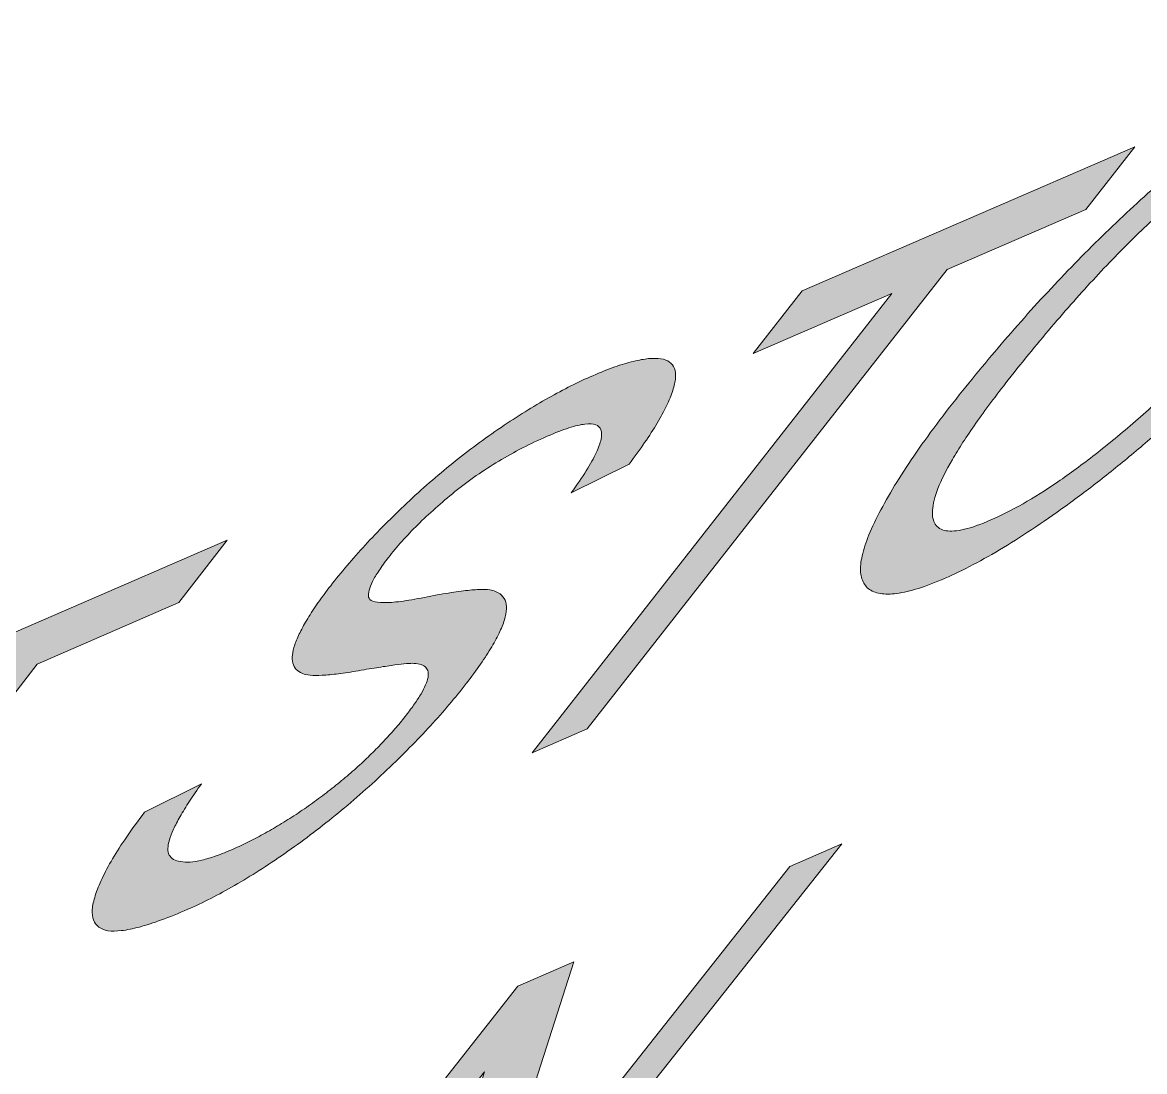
# Model space of a CAD drawing. Header units: millimetres. Extents: x 63.4 to 146.5, y -188.5 to -109.4.
# Drawn here: x 119.1 to 125.65, y -167.78 to -161.67 of the extents above; entities that cross this region are included whole.
import ezdxf

# ---------------------------------------------------------------- set-up
doc = ezdxf.new("R2010")
doc.units = ezdxf.units.MM
doc.header["$MEASUREMENT"] = 0
doc.layers.add('Ebene 1', color=7, linetype='Continuous', lineweight=0)

# ---------------------------------------------------------------- blocks, each defined once
blk = doc.blocks.new('Block_7')
at = {"layer": 'Ebene 1', "true_color": 0x1d1d1b, "transparency": 33554687}
h = blk.add_hatch(color=250, dxfattribs=at)
h.dxf.hatch_style = 2
edge = h.paths.add_edge_path()
edge.add_spline(control_points=[(126.968, -161.7594), (126.8824, -161.7964), (126.7936, -161.8408), (126.7017, -161.8924), (126.6097, -161.9441), (126.5146, -162.003), (126.4163, -162.0693), (126.318, -162.1355), (126.2165, -162.2091), (126.1118, -162.2899), (126.0071, -162.3707), (125.8993, -162.4588), (125.7882, -162.5542), (125.6772, -162.65), (125.5676, -162.7497), (125.4595, -162.8532), (125.3515, -162.9567), (125.2449, -163.064), (125.1399, -163.1751), (125.0349, -163.2861), (124.9314, -163.4009), (124.8294, -163.5193), (124.7275, -163.6377), (124.6271, -163.7598), (124.5283, -163.8855), (124.4757, -163.9524), (124.4267, -164.0172), (124.3812, -164.0798), (124.3358, -164.1423), (124.294, -164.2027), (124.2558, -164.2609), (124.2176, -164.319), (124.183, -164.375), (124.1521, -164.4287), (124.1211, -164.4823), (124.0939, -164.5337), (124.0702, -164.5829), (124.0467, -164.6324), (124.0282, -164.6775), (124.0149, -164.7183), (124.0016, -164.7591), (123.9935, -164.7955), (123.9906, -164.8276), (123.9876, -164.8596), (123.9899, -164.8874), (123.9973, -164.9108), (124.0048, -164.9342), (124.0175, -164.9533), (124.0354, -164.9681), (124.0538, -164.9821), (124.0768, -164.9916), (124.1045, -164.9963), (124.1321, -165.001), (124.1644, -165.0009), (124.2015, -164.996), (124.2386, -164.9911), (124.2805, -164.9813), (124.3273, -164.9665), (124.3741, -164.9518), (124.4259, -164.932), (124.4827, -164.9072), (124.5352, -164.8842), (124.5898, -164.8578), (124.6465, -164.8279), (124.7032, -164.7981), (124.762, -164.7647), (124.8229, -164.7279), (124.8839, -164.6912), (124.9469, -164.6509), (125.0121, -164.6072), (125.0772, -164.5634), (125.1445, -164.5162), (125.2139, -164.4656), (125.2839, -164.4147), (125.354, -164.3613), (125.4245, -164.3055), (125.4949, -164.2497), (125.5656, -164.1914), (125.6366, -164.1306), (125.7076, -164.0699), (125.7789, -164.0066), (125.8504, -163.9407), (125.9219, -163.8749), (125.9938, -163.8064), (126.0659, -163.7355), (126.1385, -163.6642), (126.2097, -163.5922), (126.2793, -163.5195), (126.349, -163.4467), (126.4173, -163.3732), (126.4839, -163.299), (126.5506, -163.2248), (126.6158, -163.15), (126.6794, -163.0746), (126.7431, -162.9992), (126.8052, -162.9232), (126.8657, -162.8468), (126.9263, -162.7703), (126.9825, -162.6971), (127.0341, -162.6271), (127.0857, -162.5572), (127.1328, -162.4905), (127.1753, -162.4273), (127.2177, -162.364), (127.2556, -162.3041), (127.2886, -162.2477), (127.3217, -162.1912), (127.3501, -162.1383), (127.3735, -162.0889), (127.3981, -162.0385), (127.4174, -161.9926), (127.4313, -161.9511), (127.4453, -161.9096), (127.454, -161.8726), (127.4574, -161.84), (127.4608, -161.8075), (127.4589, -161.7794), (127.4516, -161.7558), (127.4444, -161.7322), (127.4319, -161.7132), (127.4141, -161.6986), (127.3957, -161.6844), (127.3727, -161.675), (127.3449, -161.6704), (127.3172, -161.6658), (127.2848, -161.6661), (127.2477, -161.6711), (127.2105, -161.6762), (127.1687, -161.6861), (127.1221, -161.7008), (127.0755, -161.7155), (127.0241, -161.735), (126.968, -161.7594)], knot_values=[0, 0, 0, 0, 1, 1, 1, 2, 2, 2, 3, 3, 3, 4, 4, 4, 5, 5, 5, 6, 6, 6, 7, 7, 7, 8, 8, 8, 9, 9, 9, 10, 10, 10, 11, 11, 11, 12, 12, 12, 13, 13, 13, 14, 14, 14, 15, 15, 15, 16, 16, 16, 17, 17, 17, 18, 18, 18, 19, 19, 19, 20, 20, 20, 21, 21, 21, 22, 22, 22, 23, 23, 23, 24, 24, 24, 25, 25, 25, 26, 26, 26, 27, 27, 27, 28, 28, 28, 29, 29, 29, 30, 30, 30, 31, 31, 31, 32, 32, 32, 33, 33, 33, 34, 34, 34, 35, 35, 35, 36, 36, 36, 37, 37, 37, 38, 38, 38, 39, 39, 39, 40, 40, 40, 41, 41, 41, 42, 42, 42, 43, 43, 43, 44, 44, 44, 44], degree=3, periodic=0)
edge.add_line((126.968, -161.7594), (126.968, -161.7594))
edge = h.paths.add_edge_path()
edge.add_spline(control_points=[(124.7493, -164.5675), (124.6903, -164.5933), (124.639, -164.6114), (124.5954, -164.6218), (124.5518, -164.6322), (124.5159, -164.6349), (124.4876, -164.6301), (124.4593, -164.6252), (124.4387, -164.6127), (124.4256, -164.5927), (124.4125, -164.5727), (124.407, -164.545), (124.409, -164.5099), (124.4111, -164.4747), (124.4217, -164.4326), (124.441, -164.3834), (124.4604, -164.3342), (124.4884, -164.2779), (124.5251, -164.2147), (124.5619, -164.1514), (124.6074, -164.081), (124.6617, -164.0037), (124.7161, -163.9263), (124.7792, -163.8418), (124.8512, -163.7504), (124.9415, -163.6356), (125.0305, -163.5269), (125.1181, -163.4241), (125.2059, -163.3213), (125.2922, -163.2244), (125.3773, -163.1336), (125.4624, -163.0426), (125.5462, -162.9577), (125.6287, -162.8786), (125.7113, -162.7996), (125.7925, -162.7264), (125.8724, -162.6591), (125.9529, -162.5916), (126.0303, -162.5295), (126.1047, -162.4727), (126.1791, -162.416), (126.2505, -162.3646), (126.319, -162.3186), (126.3875, -162.2725), (126.453, -162.2319), (126.5158, -162.1965), (126.5785, -162.1611), (126.6385, -162.131), (126.6957, -162.1062), (126.7354, -162.089), (126.7716, -162.0755), (126.8043, -162.0656), (126.837, -162.0557), (126.8662, -162.0494), (126.8919, -162.0468), (126.9176, -162.0442), (126.9398, -162.0451), (126.9586, -162.0496), (126.9774, -162.0541), (126.9928, -162.0622), (127.0047, -162.0737), (127.0167, -162.0853), (127.0246, -162.1004), (127.0284, -162.119), (127.0323, -162.1376), (127.0322, -162.1597), (127.0281, -162.1851), (127.024, -162.2106), (127.0159, -162.2395), (127.004, -162.2717), (126.9922, -162.3038), (126.9764, -162.3393), (126.9568, -162.378), (126.9362, -162.4176), (126.9122, -162.4599), (126.8847, -162.5049), (126.8572, -162.5499), (126.8263, -162.5977), (126.7917, -162.6483), (126.7572, -162.6989), (126.7192, -162.7523), (126.6774, -162.8086), (126.6357, -162.8649), (126.5903, -162.9241), (126.5412, -162.9862), (126.4639, -163.0838), (126.3862, -163.178), (126.3081, -163.2687), (126.2299, -163.3594), (126.1513, -163.4467), (126.0723, -163.5305), (125.9932, -163.6143), (125.9137, -163.6947), (125.8338, -163.7715), (125.7539, -163.8484), (125.6735, -163.9218), (125.5927, -163.9917), (125.512, -164.0615), (125.434, -164.1259), (125.3586, -164.1848), (125.2831, -164.2436), (125.2104, -164.297), (125.1401, -164.345), (125.0699, -164.3929), (125.0023, -164.4354), (124.9372, -164.4725), (124.872, -164.5096), (124.8094, -164.5412), (124.7493, -164.5675)], knot_values=[0, 0, 0, 0, 1, 1, 1, 2, 2, 2, 3, 3, 3, 4, 4, 4, 5, 5, 5, 6, 6, 6, 7, 7, 7, 8, 8, 8, 9, 9, 9, 10, 10, 10, 11, 11, 11, 12, 12, 12, 13, 13, 13, 14, 14, 14, 15, 15, 15, 16, 16, 16, 17, 17, 17, 18, 18, 18, 19, 19, 19, 20, 20, 20, 21, 21, 21, 22, 22, 22, 23, 23, 23, 24, 24, 24, 25, 25, 25, 26, 26, 26, 27, 27, 27, 28, 28, 28, 29, 29, 29, 30, 30, 30, 31, 31, 31, 32, 32, 32, 33, 33, 33, 34, 34, 34, 35, 35, 35, 36, 36, 36, 36], degree=3, periodic=0)
edge.add_line((124.7493, -164.5675), (124.7493, -164.5675))
h = blk.add_hatch(color=250, dxfattribs=at)
h.dxf.hatch_style = 2
h.paths.add_polyline_path([(125.5888, -162.3914), (123.6485, -163.2319), (123.3638, -163.5965), (124.1722, -163.246), (122.0738, -165.9264), (122.395, -165.786), (124.4954, -163.1058), (125.3025, -162.7558), (125.5888, -162.3914)])
h = blk.add_hatch(color=250, dxfattribs=at)
h.dxf.hatch_style = 2
edge = h.paths.add_edge_path()
edge.add_spline(control_points=[(122.4276, -163.726), (122.386, -163.744), (122.3436, -163.7639), (122.3005, -163.7855), (122.2573, -163.8072), (122.2134, -163.8306), (122.1688, -163.8558), (122.1242, -163.881), (122.0789, -163.9079), (122.0329, -163.9365), (121.9869, -163.9651), (121.9402, -163.9954), (121.8929, -164.0273), (121.8445, -164.0603), (121.7968, -164.0941), (121.7498, -164.129), (121.7028, -164.1638), (121.6565, -164.1996), (121.6108, -164.2364), (121.5651, -164.2731), (121.5201, -164.3109), (121.4756, -164.3496), (121.4311, -164.3884), (121.3872, -164.4281), (121.3437, -164.4689), (121.2997, -164.5105), (121.2574, -164.5517), (121.2168, -164.5926), (121.1762, -164.6335), (121.1374, -164.6741), (121.1003, -164.7143), (121.0632, -164.7545), (121.0279, -164.7943), (120.9944, -164.8338), (120.9609, -164.8732), (120.9292, -164.9122), (120.8993, -164.9507), (120.8721, -164.9858), (120.8474, -165.0192), (120.8251, -165.051), (120.8029, -165.0828), (120.7831, -165.1129), (120.7657, -165.1416), (120.7483, -165.1702), (120.7333, -165.1972), (120.7206, -165.2228), (120.708, -165.2483), (120.6978, -165.2723), (120.6898, -165.2949), (120.6824, -165.3167), (120.6778, -165.3366), (120.676, -165.3546), (120.6741, -165.3726), (120.675, -165.3887), (120.6787, -165.4027), (120.6824, -165.4168), (120.6889, -165.4288), (120.6982, -165.4387), (120.7076, -165.4487), (120.7197, -165.4565), (120.7347, -165.4622), (120.7458, -165.4674), (120.7609, -165.4709), (120.7802, -165.4727), (120.7995, -165.4746), (120.8229, -165.4747), (120.8502, -165.4734), (120.8776, -165.472), (120.909, -165.469), (120.9443, -165.4645), (120.9796, -165.46), (121.0188, -165.454), (121.0619, -165.4465), (121.105, -165.4391), (121.1442, -165.4325), (121.1793, -165.427), (121.2144, -165.4214), (121.2455, -165.4167), (121.2726, -165.4131), (121.2996, -165.4095), (121.3224, -165.4068), (121.3411, -165.4053), (121.3598, -165.4037), (121.3743, -165.4031), (121.3844, -165.4037), (121.4008, -165.4046), (121.4147, -165.4071), (121.4262, -165.4111), (121.4377, -165.4151), (121.4468, -165.4206), (121.4536, -165.4276), (121.4603, -165.4345), (121.4648, -165.443), (121.467, -165.4528), (121.4692, -165.4627), (121.4691, -165.4739), (121.4669, -165.4866), (121.4641, -165.4995), (121.4593, -165.5139), (121.4525, -165.5296), (121.4457, -165.5453), (121.437, -165.5624), (121.4263, -165.5807), (121.4156, -165.5991), (121.403, -165.6187), (121.3886, -165.6396), (121.3742, -165.6604), (121.358, -165.6824), (121.34, -165.7055), (121.3214, -165.7293), (121.3017, -165.7533), (121.281, -165.7773), (121.2603, -165.8014), (121.2386, -165.8256), (121.2159, -165.8498), (121.1931, -165.8741), (121.1695, -165.8984), (121.1449, -165.9228), (121.1203, -165.9472), (121.0948, -165.9716), (121.0685, -165.9961), (121.041, -166.0211), (121.013, -166.0456), (120.9844, -166.0697), (120.9557, -166.0939), (120.9265, -166.1176), (120.8966, -166.1409), (120.8667, -166.1643), (120.8362, -166.1872), (120.8049, -166.2098), (120.7737, -166.2324), (120.7418, -166.2546), (120.7091, -166.2765), (120.677, -166.2977), (120.645, -166.3181), (120.6131, -166.3375), (120.5812, -166.357), (120.5494, -166.3755), (120.5178, -166.3931), (120.4862, -166.4107), (120.4548, -166.4274), (120.4235, -166.443), (120.3923, -166.4586), (120.3612, -166.4732), (120.3304, -166.4866), (120.2951, -166.5021), (120.2622, -166.5152), (120.2318, -166.526), (120.2014, -166.5368), (120.1734, -166.5452), (120.1479, -166.5513), (120.1224, -166.5574), (120.0994, -166.5611), (120.0789, -166.5625), (120.0584, -166.5638), (120.0403, -166.5627), (120.0248, -166.5592), (120.0077, -166.5572), (119.9936, -166.5531), (119.9825, -166.5468), (119.9713, -166.5405), (119.963, -166.532), (119.9576, -166.5215), (119.9521, -166.511), (119.9496, -166.4984), (119.9498, -166.4837), (119.95, -166.4691), (119.953, -166.4524), (119.9587, -166.4337), (119.9644, -166.4151), (119.9724, -166.3944), (119.9828, -166.3716), (119.9932, -166.3488), (120.0061, -166.3238), (120.0215, -166.2966), (120.037, -166.2694), (120.055, -166.24), (120.0757, -166.2082), (120.0964, -166.1763), (120.1198, -166.1421), (120.1461, -166.1055), (120.1461, -166.1055), (119.8129, -166.2723), (119.8129, -166.2723), (119.775, -166.3222), (119.7404, -166.3698), (119.7094, -166.4151), (119.6784, -166.4603), (119.6509, -166.5032), (119.6269, -166.5436), (119.603, -166.5841), (119.5826, -166.6221), (119.5658, -166.6577), (119.5491, -166.6933), (119.5359, -166.7264), (119.5265, -166.757), (119.5165, -166.7878), (119.5106, -166.8151), (119.5089, -166.839), (119.5072, -166.8629), (119.5095, -166.8833), (119.5158, -166.9003), (119.5221, -166.9174), (119.5324, -166.9311), (119.5465, -166.9415), (119.5607, -166.9519), (119.5787, -166.959), (119.6004, -166.9629), (119.6228, -166.966), (119.6493, -166.9658), (119.6799, -166.9623), (119.7105, -166.9587), (119.7452, -166.9517), (119.784, -166.9413), (119.8229, -166.9309), (119.8658, -166.9171), (119.9128, -166.8999), (119.9597, -166.8827), (120.0108, -166.862), (120.0659, -166.838), (120.1099, -166.8187), (120.1546, -166.7975), (120.2002, -166.7743), (120.2457, -166.7511), (120.292, -166.7259), (120.339, -166.6987), (120.3861, -166.6715), (120.434, -166.6424), (120.4827, -166.6114), (120.5314, -166.5803), (120.581, -166.5473), (120.6314, -166.5123), (120.6813, -166.4776), (120.7309, -166.4416), (120.7801, -166.4045), (120.8293, -166.3675), (120.878, -166.3293), (120.9263, -166.29), (120.9746, -166.2507), (121.0224, -166.2103), (121.0697, -166.1689), (121.117, -166.1276), (121.1638, -166.0851), (121.2099, -166.0418), (121.2566, -165.9977), (121.3012, -165.9543), (121.3439, -165.9114), (121.3866, -165.8686), (121.4273, -165.8262), (121.4662, -165.7843), (121.5051, -165.7424), (121.5421, -165.7008), (121.5773, -165.6596), (121.6126, -165.6184), (121.6461, -165.5774), (121.6779, -165.5366), (121.7092, -165.4965), (121.7377, -165.4583), (121.7632, -165.422), (121.7887, -165.3858), (121.8113, -165.3515), (121.831, -165.3192), (121.8506, -165.2869), (121.8673, -165.2567), (121.8809, -165.2285), (121.8945, -165.2003), (121.905, -165.1742), (121.9125, -165.1502), (121.9199, -165.1263), (121.9239, -165.1047), (121.9245, -165.0855), (121.9251, -165.0663), (121.9223, -165.0495), (121.916, -165.035), (121.9098, -165.0206), (121.9002, -165.0085), (121.8872, -164.9989), (121.8741, -164.9892), (121.8576, -164.9819), (121.8378, -164.977), (121.8241, -164.9738), (121.8057, -164.9724), (121.7825, -164.9725), (121.7592, -164.9727), (121.7312, -164.9746), (121.6985, -164.978), (121.6657, -164.9815), (121.6282, -164.9867), (121.5861, -164.9935), (121.5439, -165.0003), (121.4971, -165.0088), (121.4457, -165.0189), (121.3937, -165.0292), (121.3479, -165.037), (121.3084, -165.0421), (121.2688, -165.0473), (121.2354, -165.0498), (121.2083, -165.0497), (121.1812, -165.0495), (121.1602, -165.0468), (121.1456, -165.0413), (121.1309, -165.0358), (121.1224, -165.0277), (121.1202, -165.0168), (121.1185, -165.0058), (121.1196, -164.9927), (121.1235, -164.9776), (121.1274, -164.9624), (121.134, -164.9453), (121.1436, -164.9261), (121.1532, -164.9069), (121.1656, -164.8857), (121.181, -164.8624), (121.1963, -164.8391), (121.2147, -164.8137), (121.236, -164.7862), (121.2606, -164.7545), (121.2871, -164.7228), (121.3156, -164.691), (121.3441, -164.6592), (121.3746, -164.6273), (121.407, -164.5954), (121.4393, -164.5634), (121.4736, -164.5313), (121.5098, -164.4992), (121.5459, -164.467), (121.584, -164.4347), (121.6239, -164.4023), (121.6643, -164.3697), (121.7057, -164.3386), (121.7483, -164.3089), (121.7909, -164.2792), (121.8345, -164.251), (121.8793, -164.2241), (121.924, -164.1973), (121.9699, -164.1718), (122.017, -164.1477), (122.064, -164.1237), (122.1122, -164.1009), (122.1615, -164.0795), (122.2092, -164.0589), (122.2514, -164.0426), (122.2882, -164.0308), (122.325, -164.019), (122.3563, -164.0115), (122.3824, -164.0085), (122.4085, -164.0054), (122.4292, -164.0067), (122.4447, -164.0123), (122.4601, -164.0179), (122.4703, -164.0279), (122.4754, -164.0421), (122.4804, -164.0564), (122.4806, -164.0746), (122.476, -164.097), (122.4714, -164.1193), (122.462, -164.1457), (122.4476, -164.1761), (122.4333, -164.2066), (122.4141, -164.2412), (122.3899, -164.2799), (122.3658, -164.3186), (122.3367, -164.3615), (122.3025, -164.4086), (122.3025, -164.4086), (122.6395, -164.2423), (122.6395, -164.2423), (122.6727, -164.1984), (122.703, -164.1563), (122.7304, -164.1163), (122.7577, -164.0763), (122.7821, -164.0383), (122.8035, -164.0024), (122.8248, -163.9664), (122.8431, -163.9326), (122.8582, -163.9011), (122.8733, -163.8695), (122.8852, -163.8401), (122.8939, -163.8131), (122.903, -163.7854), (122.9085, -163.7608), (122.9103, -163.7392), (122.9121, -163.7176), (122.9101, -163.6991), (122.9044, -163.6836), (122.8987, -163.6682), (122.8892, -163.6557), (122.876, -163.6463), (122.8627, -163.6369), (122.8457, -163.6306), (122.8248, -163.6273), (122.8039, -163.6244), (122.7801, -163.6242), (122.7534, -163.6267), (122.7266, -163.6291), (122.6969, -163.6344), (122.664, -163.6424), (122.631, -163.6505), (122.595, -163.6614), (122.5556, -163.6753), (122.5163, -163.6892), (122.4737, -163.706), (122.4276, -163.726)], knot_values=[0, 0, 0, 0, 1, 1, 1, 2, 2, 2, 3, 3, 3, 4, 4, 4, 5, 5, 5, 6, 6, 6, 7, 7, 7, 8, 8, 8, 9, 9, 9, 10, 10, 10, 11, 11, 11, 12, 12, 12, 13, 13, 13, 14, 14, 14, 15, 15, 15, 16, 16, 16, 17, 17, 17, 18, 18, 18, 19, 19, 19, 20, 20, 20, 21, 21, 21, 22, 22, 22, 23, 23, 23, 24, 24, 24, 25, 25, 25, 26, 26, 26, 27, 27, 27, 28, 28, 28, 29, 29, 29, 30, 30, 30, 31, 31, 31, 32, 32, 32, 33, 33, 33, 34, 34, 34, 35, 35, 35, 36, 36, 36, 37, 37, 37, 38, 38, 38, 39, 39, 39, 40, 40, 40, 41, 41, 41, 42, 42, 42, 43, 43, 43, 44, 44, 44, 45, 45, 45, 46, 46, 46, 47, 47, 47, 48, 48, 48, 49, 49, 49, 50, 50, 50, 51, 51, 51, 52, 52, 52, 53, 53, 53, 54, 54, 54, 55, 55, 55, 56, 56, 56, 57, 57, 57, 58, 58, 58, 59, 59, 59, 60, 60, 60, 61, 61, 61, 62, 62, 62, 63, 63, 63, 64, 64, 64, 65, 65, 65, 66, 66, 66, 67, 67, 67, 68, 68, 68, 69, 69, 69, 70, 70, 70, 71, 71, 71, 72, 72, 72, 73, 73, 73, 74, 74, 74, 75, 75, 75, 76, 76, 76, 77, 77, 77, 78, 78, 78, 79, 79, 79, 80, 80, 80, 81, 81, 81, 82, 82, 82, 83, 83, 83, 84, 84, 84, 85, 85, 85, 86, 86, 86, 87, 87, 87, 88, 88, 88, 89, 89, 89, 90, 90, 90, 91, 91, 91, 92, 92, 92, 93, 93, 93, 94, 94, 94, 95, 95, 95, 96, 96, 96, 97, 97, 97, 98, 98, 98, 99, 99, 99, 100, 100, 100, 101, 101, 101, 102, 102, 102, 103, 103, 103, 104, 104, 104, 105, 105, 105, 106, 106, 106, 107, 107, 107, 108, 108, 108, 109, 109, 109, 110, 110, 110, 111, 111, 111, 112, 112, 112, 113, 113, 113, 114, 114, 114, 115, 115, 115, 116, 116, 116, 117, 117, 117, 118, 118, 118, 119, 119, 119, 120, 120, 120, 121, 121, 121, 122, 122, 122, 123, 123, 123, 124, 124, 124, 125, 125, 125, 126, 126, 126, 127, 127, 127, 128, 128, 128, 129, 129, 129, 130, 130, 130, 131, 131, 131, 132, 132, 132, 133, 133, 133, 134, 134, 134, 134], degree=3, periodic=0)
edge.add_line((122.4276, -163.726), (122.4276, -163.726))
h = blk.add_hatch(color=250, dxfattribs=at)
h.dxf.hatch_style = 2
h.paths.add_polyline_path([(120.2949, -164.6848), (118.3123, -165.5437), (118.0322, -165.9088), (118.8573, -165.5509), (116.7926, -168.2347), (117.1202, -168.0915), (119.1871, -165.4079), (120.0131, -165.0497), (120.2949, -164.6848)])
h = blk.add_hatch(color=250, dxfattribs=at)
h.dxf.hatch_style = 2
h.paths.add_polyline_path([(123.88, -166.4562), (123.5771, -166.5893), (121.7567, -168.8916), (122.3165, -167.1435), (121.9901, -167.287), (119.6865, -170.2153), (119.9892, -170.0811), (121.7958, -167.7868), (121.2412, -169.5261), (121.5633, -169.3833), (123.88, -166.4562)])
at = {"layer": 'Ebene 1'}
for points in [[(125.5888, -162.3914), (123.6485, -163.2319), (123.3638, -163.5965), (124.1722, -163.246), (122.0738, -165.9264), (122.395, -165.786), (124.4954, -163.1058), (125.3025, -162.7558), (125.5888, -162.3914)], [(120.2949, -164.6848), (118.3123, -165.5437), (118.0322, -165.9088), (118.8573, -165.5509), (116.7926, -168.2347), (117.1202, -168.0915), (119.1871, -165.4079), (120.0131, -165.0497), (120.2949, -164.6848)], [(123.88, -166.4562), (123.5771, -166.5893), (121.7567, -168.8916), (122.3165, -167.1435), (121.9901, -167.287), (119.6865, -170.2153), (119.9892, -170.0811), (121.7958, -167.7868), (121.2412, -169.5261), (121.5633, -169.3833), (123.88, -166.4562)]]:
    blk.add_lwpolyline(points, dxfattribs=at)
for points, knots in [([(126.968, -161.7594), (126.8824, -161.7964), (126.7936, -161.8408), (126.7017, -161.8924), (126.6097, -161.9441), (126.5146, -162.003), (126.4163, -162.0693), (126.318, -162.1355), (126.2165, -162.2091), (126.1118, -162.2899), (126.0071, -162.3707), (125.8993, -162.4588), (125.7882, -162.5542), (125.6772, -162.65), (125.5676, -162.7497), (125.4595, -162.8532), (125.3515, -162.9567), (125.2449, -163.064), (125.1399, -163.1751), (125.0349, -163.2861), (124.9314, -163.4009), (124.8294, -163.5193), (124.7275, -163.6377), (124.6271, -163.7598), (124.5283, -163.8855), (124.4757, -163.9524), (124.4267, -164.0172), (124.3812, -164.0798), (124.3358, -164.1423), (124.294, -164.2027), (124.2558, -164.2609), (124.2176, -164.319), (124.183, -164.375), (124.1521, -164.4287), (124.1211, -164.4823), (124.0939, -164.5337), (124.0702, -164.5829), (124.0467, -164.6324), (124.0282, -164.6775), (124.0149, -164.7183), (124.0016, -164.7591), (123.9935, -164.7955), (123.9906, -164.8276), (123.9876, -164.8596), (123.9899, -164.8874), (123.9973, -164.9108), (124.0048, -164.9342), (124.0175, -164.9533), (124.0354, -164.9681), (124.0538, -164.9821), (124.0768, -164.9916), (124.1045, -164.9963), (124.1321, -165.001), (124.1644, -165.0009), (124.2015, -164.996), (124.2386, -164.9911), (124.2805, -164.9813), (124.3273, -164.9665), (124.3741, -164.9518), (124.4259, -164.932), (124.4827, -164.9072), (124.5352, -164.8842), (124.5898, -164.8578), (124.6465, -164.8279), (124.7032, -164.7981), (124.762, -164.7647), (124.8229, -164.7279), (124.8839, -164.6912), (124.9469, -164.6509), (125.0121, -164.6072), (125.0772, -164.5634), (125.1445, -164.5162), (125.2139, -164.4656), (125.2839, -164.4147), (125.354, -164.3613), (125.4245, -164.3055), (125.4949, -164.2497), (125.5656, -164.1914), (125.6366, -164.1306), (125.7076, -164.0699), (125.7789, -164.0066), (125.8504, -163.9407), (125.9219, -163.8749), (125.9938, -163.8064), (126.0659, -163.7355), (126.1385, -163.6642), (126.2097, -163.5922), (126.2793, -163.5195), (126.349, -163.4467), (126.4173, -163.3732), (126.4839, -163.299), (126.5506, -163.2248), (126.6158, -163.15), (126.6794, -163.0746), (126.7431, -162.9992), (126.8052, -162.9232), (126.8657, -162.8468), (126.9263, -162.7703), (126.9825, -162.6971), (127.0341, -162.6271), (127.0857, -162.5572), (127.1328, -162.4905), (127.1753, -162.4273), (127.2177, -162.364), (127.2556, -162.3041), (127.2886, -162.2477), (127.3217, -162.1912), (127.3501, -162.1383), (127.3735, -162.0889), (127.3981, -162.0385), (127.4174, -161.9926), (127.4313, -161.9511), (127.4453, -161.9096), (127.454, -161.8726), (127.4574, -161.84), (127.4608, -161.8075), (127.4589, -161.7794), (127.4516, -161.7558), (127.4444, -161.7322), (127.4319, -161.7132), (127.4141, -161.6986), (127.3957, -161.6844), (127.3727, -161.675), (127.3449, -161.6704), (127.3172, -161.6658), (127.2848, -161.6661), (127.2477, -161.6711), (127.2105, -161.6762), (127.1687, -161.6861), (127.1221, -161.7008), (127.0755, -161.7155), (127.0241, -161.735), (126.968, -161.7594)], [0, 0, 0, 0, 1, 1, 1, 2, 2, 2, 3, 3, 3, 4, 4, 4, 5, 5, 5, 6, 6, 6, 7, 7, 7, 8, 8, 8, 9, 9, 9, 10, 10, 10, 11, 11, 11, 12, 12, 12, 13, 13, 13, 14, 14, 14, 15, 15, 15, 16, 16, 16, 17, 17, 17, 18, 18, 18, 19, 19, 19, 20, 20, 20, 21, 21, 21, 22, 22, 22, 23, 23, 23, 24, 24, 24, 25, 25, 25, 26, 26, 26, 27, 27, 27, 28, 28, 28, 29, 29, 29, 30, 30, 30, 31, 31, 31, 32, 32, 32, 33, 33, 33, 34, 34, 34, 35, 35, 35, 36, 36, 36, 37, 37, 37, 38, 38, 38, 39, 39, 39, 40, 40, 40, 41, 41, 41, 42, 42, 42, 43, 43, 43, 44, 44, 44, 44]), ([(124.7493, -164.5675), (124.6903, -164.5933), (124.639, -164.6114), (124.5954, -164.6218), (124.5518, -164.6322), (124.5159, -164.6349), (124.4876, -164.6301), (124.4593, -164.6252), (124.4387, -164.6127), (124.4256, -164.5927), (124.4125, -164.5727), (124.407, -164.545), (124.409, -164.5099), (124.4111, -164.4747), (124.4217, -164.4326), (124.441, -164.3834), (124.4604, -164.3342), (124.4884, -164.2779), (124.5251, -164.2147), (124.5619, -164.1514), (124.6074, -164.081), (124.6617, -164.0037), (124.7161, -163.9263), (124.7792, -163.8418), (124.8512, -163.7504), (124.9415, -163.6356), (125.0305, -163.5269), (125.1181, -163.4241), (125.2059, -163.3213), (125.2922, -163.2244), (125.3773, -163.1336), (125.4624, -163.0426), (125.5462, -162.9577), (125.6287, -162.8786), (125.7113, -162.7996), (125.7925, -162.7264), (125.8724, -162.6591), (125.9529, -162.5916), (126.0303, -162.5295), (126.1047, -162.4727), (126.1791, -162.416), (126.2505, -162.3646), (126.319, -162.3186), (126.3875, -162.2725), (126.453, -162.2319), (126.5158, -162.1965), (126.5785, -162.1611), (126.6385, -162.131), (126.6957, -162.1062), (126.7354, -162.089), (126.7716, -162.0755), (126.8043, -162.0656), (126.837, -162.0557), (126.8662, -162.0494), (126.8919, -162.0468), (126.9176, -162.0442), (126.9398, -162.0451), (126.9586, -162.0496), (126.9774, -162.0541), (126.9928, -162.0622), (127.0047, -162.0737), (127.0167, -162.0853), (127.0246, -162.1004), (127.0284, -162.119), (127.0323, -162.1376), (127.0322, -162.1597), (127.0281, -162.1851), (127.024, -162.2106), (127.0159, -162.2395), (127.004, -162.2717), (126.9922, -162.3038), (126.9764, -162.3393), (126.9568, -162.378), (126.9362, -162.4176), (126.9122, -162.4599), (126.8847, -162.5049), (126.8572, -162.5499), (126.8263, -162.5977), (126.7917, -162.6483), (126.7572, -162.6989), (126.7192, -162.7523), (126.6774, -162.8086), (126.6357, -162.8649), (126.5903, -162.9241), (126.5412, -162.9862), (126.4639, -163.0838), (126.3862, -163.178), (126.3081, -163.2687), (126.2299, -163.3594), (126.1513, -163.4467), (126.0723, -163.5305), (125.9932, -163.6143), (125.9137, -163.6947), (125.8338, -163.7715), (125.7539, -163.8484), (125.6735, -163.9218), (125.5927, -163.9917), (125.512, -164.0615), (125.434, -164.1259), (125.3586, -164.1848), (125.2831, -164.2436), (125.2104, -164.297), (125.1401, -164.345), (125.0699, -164.3929), (125.0023, -164.4354), (124.9372, -164.4725), (124.872, -164.5096), (124.8094, -164.5412), (124.7493, -164.5675)], [0, 0, 0, 0, 1, 1, 1, 2, 2, 2, 3, 3, 3, 4, 4, 4, 5, 5, 5, 6, 6, 6, 7, 7, 7, 8, 8, 8, 9, 9, 9, 10, 10, 10, 11, 11, 11, 12, 12, 12, 13, 13, 13, 14, 14, 14, 15, 15, 15, 16, 16, 16, 17, 17, 17, 18, 18, 18, 19, 19, 19, 20, 20, 20, 21, 21, 21, 22, 22, 22, 23, 23, 23, 24, 24, 24, 25, 25, 25, 26, 26, 26, 27, 27, 27, 28, 28, 28, 29, 29, 29, 30, 30, 30, 31, 31, 31, 32, 32, 32, 33, 33, 33, 34, 34, 34, 35, 35, 35, 36, 36, 36, 36]), ([(122.4276, -163.726), (122.386, -163.744), (122.3436, -163.7639), (122.3005, -163.7855), (122.2573, -163.8072), (122.2134, -163.8306), (122.1688, -163.8558), (122.1242, -163.881), (122.0789, -163.9079), (122.0329, -163.9365), (121.9869, -163.9651), (121.9402, -163.9954), (121.8929, -164.0273), (121.8445, -164.0603), (121.7968, -164.0941), (121.7498, -164.129), (121.7028, -164.1638), (121.6565, -164.1996), (121.6108, -164.2364), (121.5651, -164.2731), (121.5201, -164.3109), (121.4756, -164.3496), (121.4311, -164.3884), (121.3872, -164.4281), (121.3437, -164.4689), (121.2997, -164.5105), (121.2574, -164.5517), (121.2168, -164.5926), (121.1762, -164.6335), (121.1374, -164.6741), (121.1003, -164.7143), (121.0632, -164.7545), (121.0279, -164.7943), (120.9944, -164.8338), (120.9609, -164.8732), (120.9292, -164.9122), (120.8993, -164.9507), (120.8721, -164.9858), (120.8474, -165.0192), (120.8251, -165.051), (120.8029, -165.0828), (120.7831, -165.1129), (120.7657, -165.1416), (120.7483, -165.1702), (120.7333, -165.1972), (120.7206, -165.2228), (120.708, -165.2483), (120.6978, -165.2723), (120.6898, -165.2949), (120.6824, -165.3167), (120.6778, -165.3366), (120.676, -165.3546), (120.6741, -165.3726), (120.675, -165.3887), (120.6787, -165.4027), (120.6824, -165.4168), (120.6889, -165.4288), (120.6982, -165.4387), (120.7076, -165.4487), (120.7197, -165.4565), (120.7347, -165.4622), (120.7458, -165.4674), (120.7609, -165.4709), (120.7802, -165.4727), (120.7995, -165.4746), (120.8229, -165.4747), (120.8502, -165.4734), (120.8776, -165.472), (120.909, -165.469), (120.9443, -165.4645), (120.9796, -165.46), (121.0188, -165.454), (121.0619, -165.4465), (121.105, -165.4391), (121.1442, -165.4325), (121.1793, -165.427), (121.2144, -165.4214), (121.2455, -165.4167), (121.2726, -165.4131), (121.2996, -165.4095), (121.3224, -165.4068), (121.3411, -165.4053), (121.3598, -165.4037), (121.3743, -165.4031), (121.3844, -165.4037), (121.4008, -165.4046), (121.4147, -165.4071), (121.4262, -165.4111), (121.4377, -165.4151), (121.4468, -165.4206), (121.4536, -165.4276), (121.4603, -165.4345), (121.4648, -165.443), (121.467, -165.4528), (121.4692, -165.4627), (121.4691, -165.4739), (121.4669, -165.4866), (121.4641, -165.4995), (121.4593, -165.5139), (121.4525, -165.5296), (121.4457, -165.5453), (121.437, -165.5624), (121.4263, -165.5807), (121.4156, -165.5991), (121.403, -165.6187), (121.3886, -165.6396), (121.3742, -165.6604), (121.358, -165.6824), (121.34, -165.7055), (121.3214, -165.7293), (121.3017, -165.7533), (121.281, -165.7773), (121.2603, -165.8014), (121.2386, -165.8256), (121.2159, -165.8498), (121.1931, -165.8741), (121.1695, -165.8984), (121.1449, -165.9228), (121.1203, -165.9472), (121.0948, -165.9716), (121.0685, -165.9961), (121.041, -166.0211), (121.013, -166.0456), (120.9844, -166.0697), (120.9557, -166.0939), (120.9265, -166.1176), (120.8966, -166.1409), (120.8667, -166.1643), (120.8362, -166.1872), (120.8049, -166.2098), (120.7737, -166.2324), (120.7418, -166.2546), (120.7091, -166.2765), (120.677, -166.2977), (120.645, -166.3181), (120.6131, -166.3375), (120.5812, -166.357), (120.5494, -166.3755), (120.5178, -166.3931), (120.4862, -166.4107), (120.4548, -166.4274), (120.4235, -166.443), (120.3923, -166.4586), (120.3612, -166.4732), (120.3304, -166.4866), (120.2951, -166.5021), (120.2622, -166.5152), (120.2318, -166.526), (120.2014, -166.5368), (120.1734, -166.5452), (120.1479, -166.5513), (120.1224, -166.5574), (120.0994, -166.5611), (120.0789, -166.5625), (120.0584, -166.5638), (120.0403, -166.5627), (120.0248, -166.5592), (120.0077, -166.5572), (119.9936, -166.5531), (119.9825, -166.5468), (119.9713, -166.5405), (119.963, -166.532), (119.9576, -166.5215), (119.9521, -166.511), (119.9496, -166.4984), (119.9498, -166.4837), (119.95, -166.4691), (119.953, -166.4524), (119.9587, -166.4337), (119.9644, -166.4151), (119.9724, -166.3944), (119.9828, -166.3716), (119.9932, -166.3488), (120.0061, -166.3238), (120.0215, -166.2966), (120.037, -166.2694), (120.055, -166.24), (120.0757, -166.2082), (120.0964, -166.1763), (120.1198, -166.1421), (120.1461, -166.1055), (120.1461, -166.1055), (119.8129, -166.2723), (119.8129, -166.2723), (119.775, -166.3222), (119.7404, -166.3698), (119.7094, -166.4151), (119.6784, -166.4603), (119.6509, -166.5032), (119.6269, -166.5436), (119.603, -166.5841), (119.5826, -166.6221), (119.5658, -166.6577), (119.5491, -166.6933), (119.5359, -166.7264), (119.5265, -166.757), (119.5165, -166.7878), (119.5106, -166.8151), (119.5089, -166.839), (119.5072, -166.8629), (119.5095, -166.8833), (119.5158, -166.9003), (119.5221, -166.9174), (119.5324, -166.9311), (119.5465, -166.9415), (119.5607, -166.9519), (119.5787, -166.959), (119.6004, -166.9629), (119.6228, -166.966), (119.6493, -166.9658), (119.6799, -166.9623), (119.7105, -166.9587), (119.7452, -166.9517), (119.784, -166.9413), (119.8229, -166.9309), (119.8658, -166.9171), (119.9128, -166.8999), (119.9597, -166.8827), (120.0108, -166.862), (120.0659, -166.838), (120.1099, -166.8187), (120.1546, -166.7975), (120.2002, -166.7743), (120.2457, -166.7511), (120.292, -166.7259), (120.339, -166.6987), (120.3861, -166.6715), (120.434, -166.6424), (120.4827, -166.6114), (120.5314, -166.5803), (120.581, -166.5473), (120.6314, -166.5123), (120.6813, -166.4776), (120.7309, -166.4416), (120.7801, -166.4045), (120.8293, -166.3675), (120.878, -166.3293), (120.9263, -166.29), (120.9746, -166.2507), (121.0224, -166.2103), (121.0697, -166.1689), (121.117, -166.1276), (121.1638, -166.0851), (121.2099, -166.0418), (121.2566, -165.9977), (121.3012, -165.9543), (121.3439, -165.9114), (121.3866, -165.8686), (121.4273, -165.8262), (121.4662, -165.7843), (121.5051, -165.7424), (121.5421, -165.7008), (121.5773, -165.6596), (121.6126, -165.6184), (121.6461, -165.5774), (121.6779, -165.5366), (121.7092, -165.4965), (121.7377, -165.4583), (121.7632, -165.422), (121.7887, -165.3858), (121.8113, -165.3515), (121.831, -165.3192), (121.8506, -165.2869), (121.8673, -165.2567), (121.8809, -165.2285), (121.8945, -165.2003), (121.905, -165.1742), (121.9125, -165.1502), (121.9199, -165.1263), (121.9239, -165.1047), (121.9245, -165.0855), (121.9251, -165.0663), (121.9223, -165.0495), (121.916, -165.035), (121.9098, -165.0206), (121.9002, -165.0085), (121.8872, -164.9989), (121.8741, -164.9892), (121.8576, -164.9819), (121.8378, -164.977), (121.8241, -164.9738), (121.8057, -164.9724), (121.7825, -164.9725), (121.7592, -164.9727), (121.7312, -164.9746), (121.6985, -164.978), (121.6657, -164.9815), (121.6282, -164.9867), (121.5861, -164.9935), (121.5439, -165.0003), (121.4971, -165.0088), (121.4457, -165.0189), (121.3937, -165.0292), (121.3479, -165.037), (121.3084, -165.0421), (121.2688, -165.0473), (121.2354, -165.0498), (121.2083, -165.0497), (121.1812, -165.0495), (121.1602, -165.0468), (121.1456, -165.0413), (121.1309, -165.0358), (121.1224, -165.0277), (121.1202, -165.0168), (121.1185, -165.0058), (121.1196, -164.9927), (121.1235, -164.9776), (121.1274, -164.9624), (121.134, -164.9453), (121.1436, -164.9261), (121.1532, -164.9069), (121.1656, -164.8857), (121.181, -164.8624), (121.1963, -164.8391), (121.2147, -164.8137), (121.236, -164.7862), (121.2606, -164.7545), (121.2871, -164.7228), (121.3156, -164.691), (121.3441, -164.6592), (121.3746, -164.6273), (121.407, -164.5954), (121.4393, -164.5634), (121.4736, -164.5313), (121.5098, -164.4992), (121.5459, -164.467), (121.584, -164.4347), (121.6239, -164.4023), (121.6643, -164.3697), (121.7057, -164.3386), (121.7483, -164.3089), (121.7909, -164.2792), (121.8345, -164.251), (121.8793, -164.2241), (121.924, -164.1973), (121.9699, -164.1718), (122.017, -164.1477), (122.064, -164.1237), (122.1122, -164.1009), (122.1615, -164.0795), (122.2092, -164.0589), (122.2514, -164.0426), (122.2882, -164.0308), (122.325, -164.019), (122.3563, -164.0115), (122.3824, -164.0085), (122.4085, -164.0054), (122.4292, -164.0067), (122.4447, -164.0123), (122.4601, -164.0179), (122.4703, -164.0279), (122.4754, -164.0421), (122.4804, -164.0564), (122.4806, -164.0746), (122.476, -164.097), (122.4714, -164.1193), (122.462, -164.1457), (122.4476, -164.1761), (122.4333, -164.2066), (122.4141, -164.2412), (122.3899, -164.2799), (122.3658, -164.3186), (122.3367, -164.3615), (122.3025, -164.4086), (122.3025, -164.4086), (122.6395, -164.2423), (122.6395, -164.2423), (122.6727, -164.1984), (122.703, -164.1563), (122.7304, -164.1163), (122.7577, -164.0763), (122.7821, -164.0383), (122.8035, -164.0024), (122.8248, -163.9664), (122.8431, -163.9326), (122.8582, -163.9011), (122.8733, -163.8695), (122.8852, -163.8401), (122.8939, -163.8131), (122.903, -163.7854), (122.9085, -163.7608), (122.9103, -163.7392), (122.9121, -163.7176), (122.9101, -163.6991), (122.9044, -163.6836), (122.8987, -163.6682), (122.8892, -163.6557), (122.876, -163.6463), (122.8627, -163.6369), (122.8457, -163.6306), (122.8248, -163.6273), (122.8039, -163.6244), (122.7801, -163.6242), (122.7534, -163.6267), (122.7266, -163.6291), (122.6969, -163.6344), (122.664, -163.6424), (122.631, -163.6505), (122.595, -163.6614), (122.5556, -163.6753), (122.5163, -163.6892), (122.4737, -163.706), (122.4276, -163.726)], [0, 0, 0, 0, 1, 1, 1, 2, 2, 2, 3, 3, 3, 4, 4, 4, 5, 5, 5, 6, 6, 6, 7, 7, 7, 8, 8, 8, 9, 9, 9, 10, 10, 10, 11, 11, 11, 12, 12, 12, 13, 13, 13, 14, 14, 14, 15, 15, 15, 16, 16, 16, 17, 17, 17, 18, 18, 18, 19, 19, 19, 20, 20, 20, 21, 21, 21, 22, 22, 22, 23, 23, 23, 24, 24, 24, 25, 25, 25, 26, 26, 26, 27, 27, 27, 28, 28, 28, 29, 29, 29, 30, 30, 30, 31, 31, 31, 32, 32, 32, 33, 33, 33, 34, 34, 34, 35, 35, 35, 36, 36, 36, 37, 37, 37, 38, 38, 38, 39, 39, 39, 40, 40, 40, 41, 41, 41, 42, 42, 42, 43, 43, 43, 44, 44, 44, 45, 45, 45, 46, 46, 46, 47, 47, 47, 48, 48, 48, 49, 49, 49, 50, 50, 50, 51, 51, 51, 52, 52, 52, 53, 53, 53, 54, 54, 54, 55, 55, 55, 56, 56, 56, 57, 57, 57, 58, 58, 58, 59, 59, 59, 60, 60, 60, 61, 61, 61, 62, 62, 62, 63, 63, 63, 64, 64, 64, 65, 65, 65, 66, 66, 66, 67, 67, 67, 68, 68, 68, 69, 69, 69, 70, 70, 70, 71, 71, 71, 72, 72, 72, 73, 73, 73, 74, 74, 74, 75, 75, 75, 76, 76, 76, 77, 77, 77, 78, 78, 78, 79, 79, 79, 80, 80, 80, 81, 81, 81, 82, 82, 82, 83, 83, 83, 84, 84, 84, 85, 85, 85, 86, 86, 86, 87, 87, 87, 88, 88, 88, 89, 89, 89, 90, 90, 90, 91, 91, 91, 92, 92, 92, 93, 93, 93, 94, 94, 94, 95, 95, 95, 96, 96, 96, 97, 97, 97, 98, 98, 98, 99, 99, 99, 100, 100, 100, 101, 101, 101, 102, 102, 102, 103, 103, 103, 104, 104, 104, 105, 105, 105, 106, 106, 106, 107, 107, 107, 108, 108, 108, 109, 109, 109, 110, 110, 110, 111, 111, 111, 112, 112, 112, 113, 113, 113, 114, 114, 114, 115, 115, 115, 116, 116, 116, 117, 117, 117, 118, 118, 118, 119, 119, 119, 120, 120, 120, 121, 121, 121, 122, 122, 122, 123, 123, 123, 124, 124, 124, 125, 125, 125, 126, 126, 126, 127, 127, 127, 128, 128, 128, 129, 129, 129, 130, 130, 130, 131, 131, 131, 132, 132, 132, 133, 133, 133, 134, 134, 134, 134])]:
    blk.add_open_spline(points, degree=3, knots=knots, dxfattribs=at)
blk = doc.blocks.new('Block_6')
at = {"layer": 'Ebene 1'}
blk.add_blockref('Block_7', (0, 0), dxfattribs=at)
blk = doc.blocks.new('Block_5')
at = {"layer": 'Ebene 1'}
blk.add_blockref('Block_6', (0, 0), dxfattribs=at)
blk = doc.blocks.new('Block_1')
at = {"layer": 'Ebene 1'}
blk.add_blockref('Block_5', (0, 0), dxfattribs=at)
blk = doc.blocks.new('Block_0')
at = {"layer": 'Ebene 1'}
blk.add_blockref('Block_1', (0, 0), dxfattribs=at)

msp = doc.modelspace()

# ---------------------------------------------------------------- block references
at = {"layer": 'Ebene 1'}
msp.add_blockref('Block_0', (0, 0), dxfattribs=at)

doc.saveas('drawing.dxf')
